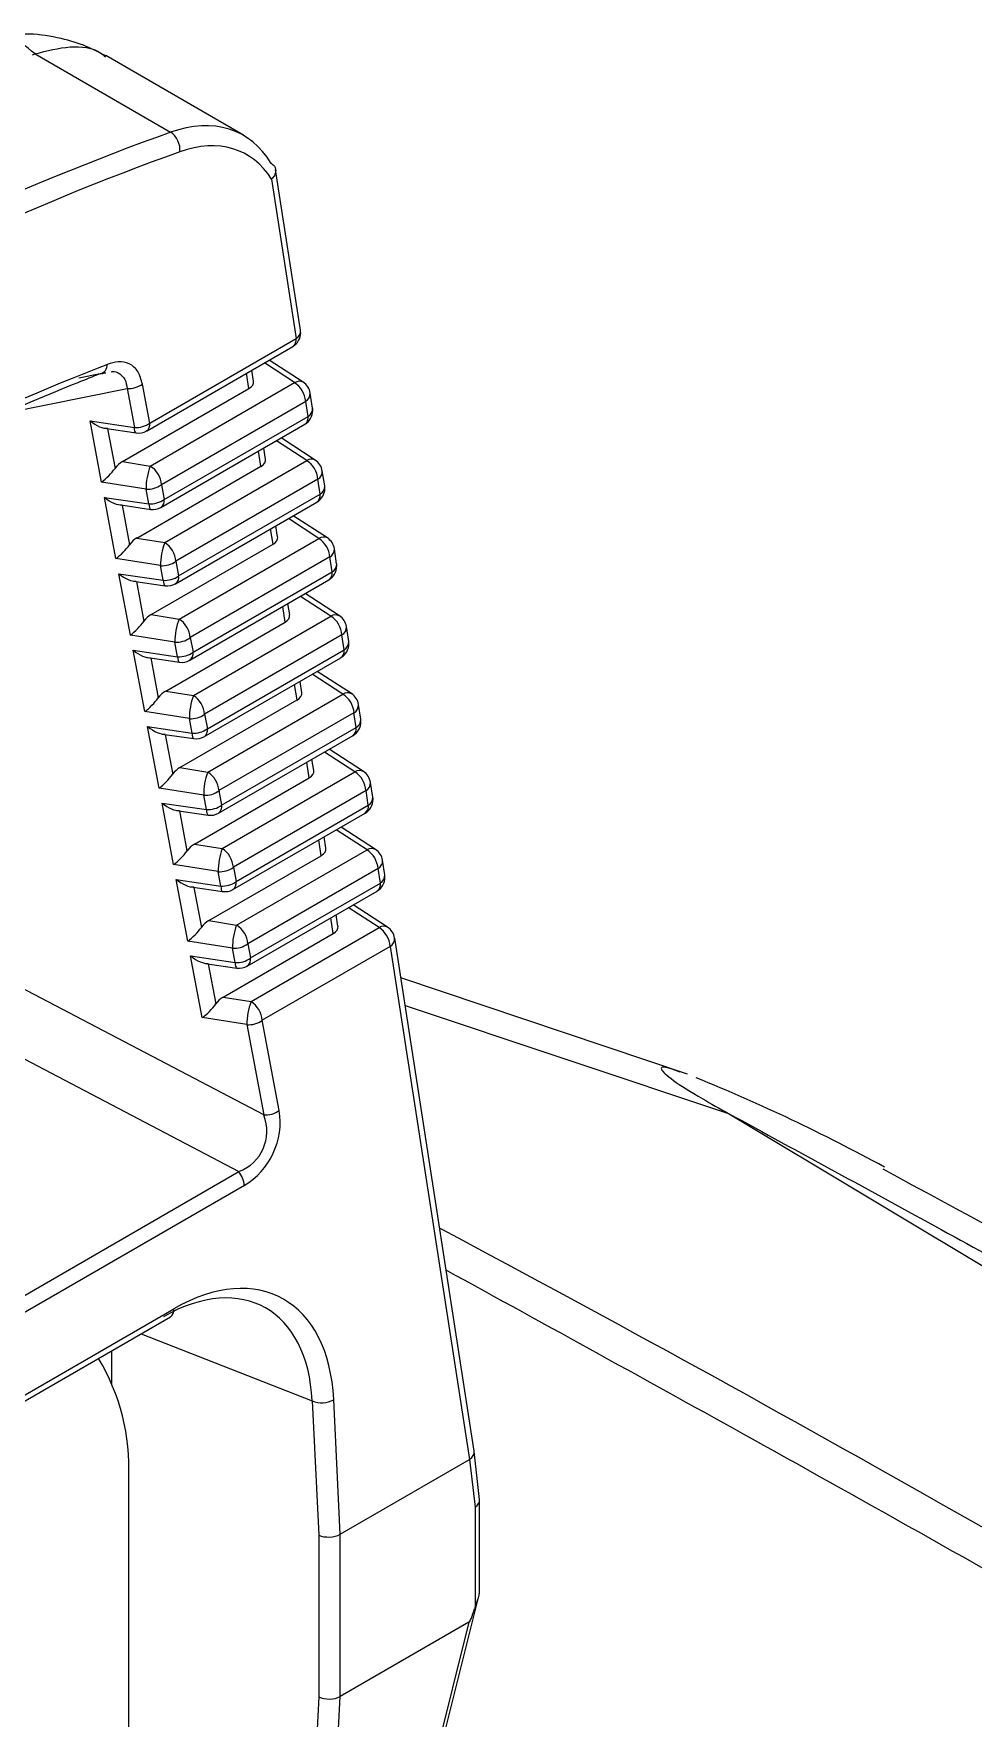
# Model space of a CAD drawing. Extents: x 7 to 135, y 1 to 99.
# Drawn here: x 19.225 to 19.815, y 83.475 to 84.534 of the extents above; entities that cross this region are included whole.
import ezdxf

# ---------------------------------------------------------------- set-up
doc = ezdxf.new("R2010")
doc.units = 0
doc.header["$MEASUREMENT"] = 0
doc.layers.add('OBJECT', color=7, linetype='CONTINUOUS')

msp = doc.modelspace()

# ---------------------------------------------------------------- linework, layer by layer
at = {"layer": 'OBJECT'}
for p, q in [((19.2238, 84.5204), (19.2255, 84.521)), ((19.2255, 84.521), (19.3107, 84.4718)), ((19.3565, 84.4698), (19.2699, 84.5199)), ((19.3742, 84.452), (19.3739, 84.4522)), ((19.3741, 84.4422), (19.3896, 84.342)), ((19.3924, 84.3472), (19.3767, 84.4484)), ((19.2956, 84.2839), (19.3875, 84.337)), ((19.2976, 84.2889), (19.3896, 84.342)), ((19.3887, 84.3143), (19.3697, 84.3267)), ((19.3941, 84.3146), (19.3727, 84.3285)), ((19.2664, 84.3199), (19.2529, 84.3172)), ((19.2674, 84.3199), (19.2698, 84.3207)), ((19.2682, 84.3202), (19.2699, 84.3205)), ((19.2976, 84.2889), (19.293, 84.3134)), ((19.2979, 84.2619), (19.3887, 84.3143)), ((19.3599, 84.3106), (19.3585, 84.3202)), ((19.3629, 84.3152), (19.3618, 84.3221)), ((19.2076, 84.2954), (19.2834, 84.3107)), ((19.2804, 84.2647), (19.3599, 84.3106)), ((19.2834, 84.3107), (19.288, 84.2862)), ((19.3957, 84.3025), (19.3049, 84.2501)), ((19.3972, 84.2931), (19.3957, 84.3025)), ((19.4, 84.2983), (19.3985, 84.3077)), ((19.3067, 84.2409), (19.3972, 84.2931)), ((19.2601, 84.2903), (19.288, 84.2862)), ((19.2673, 84.2518), (19.2601, 84.2903)), ((19.2692, 84.2856), (19.2891, 84.2827)), ((19.2711, 84.2853), (19.2758, 84.2604)), ((19.3046, 84.2359), (19.3951, 84.2881)), ((19.3675, 84.2617), (19.366, 84.2713)), ((19.3704, 84.2663), (19.3694, 84.2732)), ((19.3963, 84.2654), (19.3772, 84.2778)), ((19.4017, 84.2656), (19.3803, 84.2796)), ((19.2804, 84.2647), (19.2979, 84.2619)), ((19.2895, 84.2166), (19.3675, 84.2617)), ((19.307, 84.2138), (19.3963, 84.2654)), ((19.2953, 84.2474), (19.2673, 84.2518)), ((19.3049, 84.2501), (19.3067, 84.2409)), ((19.4033, 84.2536), (19.314, 84.202)), ((19.4047, 84.2442), (19.4033, 84.2536)), ((19.4076, 84.2494), (19.4061, 84.2588)), ((19.2691, 84.2422), (19.2971, 84.2381)), ((19.2763, 84.2037), (19.2691, 84.2422)), ((19.2971, 84.2381), (19.2953, 84.2474)), ((19.3137, 84.1878), (19.4027, 84.2392)), ((19.3157, 84.1928), (19.4047, 84.2442)), ((19.2782, 84.2376), (19.2982, 84.2346)), ((19.2802, 84.2373), (19.2848, 84.2123)), ((19.4039, 84.2164), (19.3848, 84.2289)), ((19.4093, 84.2167), (19.3878, 84.2306)), ((19.3751, 84.2127), (19.3736, 84.2224)), ((19.378, 84.2173), (19.3769, 84.2243)), ((19.2895, 84.2166), (19.307, 84.2138)), ((19.2985, 84.1685), (19.3751, 84.2127)), ((19.316, 84.1657), (19.4039, 84.2164)), ((19.4151, 84.2005), (19.4137, 84.2098)), ((19.3044, 84.1993), (19.2763, 84.2037)), ((19.3061, 84.1901), (19.3044, 84.1993)), ((19.314, 84.202), (19.3157, 84.1928)), ((19.4109, 84.2047), (19.323, 84.154)), ((19.4123, 84.1953), (19.4109, 84.2047)), ((19.2781, 84.1942), (19.3061, 84.1901)), ((19.2854, 84.1556), (19.2781, 84.1942)), ((19.2873, 84.1895), (19.3072, 84.1866)), ((19.2892, 84.1892), (19.2939, 84.1642)), ((19.3227, 84.1398), (19.4102, 84.1903)), ((19.3248, 84.1448), (19.4123, 84.1953)), ((19.3856, 84.1684), (19.3845, 84.1754)), ((19.4114, 84.1675), (19.3923, 84.1799)), ((19.4168, 84.1677), (19.3954, 84.1817)), ((19.2985, 84.1685), (19.316, 84.1657)), ((19.3251, 84.1176), (19.4114, 84.1675)), ((19.3827, 84.1638), (19.3812, 84.1735)), ((19.3134, 84.1512), (19.2854, 84.1556)), ((19.3076, 84.1204), (19.3827, 84.1638)), ((19.4184, 84.1557), (19.3321, 84.1059)), ((19.4199, 84.1464), (19.4184, 84.1557)), ((19.4227, 84.1516), (19.4213, 84.1609)), ((19.2872, 84.1461), (19.3151, 84.142)), ((19.2944, 84.1075), (19.2872, 84.1461)), ((19.3151, 84.142), (19.3134, 84.1512)), ((19.323, 84.154), (19.3248, 84.1448)), ((19.3338, 84.0967), (19.4199, 84.1464)), ((19.2963, 84.1415), (19.3162, 84.1385)), ((19.2982, 84.1412), (19.3029, 84.1161)), ((19.3317, 84.0917), (19.4178, 84.1414)), ((19.3903, 84.1148), (19.3887, 84.1246)), ((19.3932, 84.1194), (19.3921, 84.1265)), ((19.419, 84.1185), (19.3998, 84.131)), ((19.4244, 84.1188), (19.4029, 84.1328)), ((19.3076, 84.1204), (19.3251, 84.1176)), ((19.3166, 84.0723), (19.3903, 84.1148)), ((19.3341, 84.0695), (19.419, 84.1185)), ((19.4303, 84.1027), (19.4288, 84.1119)), ((19.3225, 84.1031), (19.2944, 84.1075)), ((19.3242, 84.094), (19.3225, 84.1031)), ((19.3321, 84.1059), (19.3338, 84.0967)), ((19.426, 84.1068), (19.3411, 84.0578)), ((19.4274, 84.0975), (19.426, 84.1068)), ((19.2962, 84.0981), (19.3242, 84.094)), ((19.3035, 84.0594), (19.2962, 84.0981)), ((19.3053, 84.0934), (19.3253, 84.0905)), ((19.3073, 84.0931), (19.312, 84.068)), ((19.3408, 84.0437), (19.4254, 84.0925)), ((19.3428, 84.0487), (19.4274, 84.0975)), ((19.4266, 84.0696), (19.4074, 84.0821)), ((19.432, 84.0698), (19.4104, 84.0839)), ((19.3166, 84.0723), (19.3341, 84.0695)), ((19.3432, 84.0214), (19.4266, 84.0696)), ((19.3978, 84.0659), (19.3963, 84.0757)), ((19.4007, 84.0705), (19.3996, 84.0776)), ((19.3315, 84.055), (19.3035, 84.0594)), ((19.3257, 84.0242), (19.3978, 84.0659)), ((19.4378, 84.0538), (19.4364, 84.063)), ((19.3053, 84.05), (19.3332, 84.0459)), ((19.3125, 84.0113), (19.3053, 84.05)), ((19.3332, 84.0459), (19.3315, 84.055)), ((19.3411, 84.0578), (19.3428, 84.0487)), ((19.4336, 84.0578), (19.3502, 84.0097)), ((19.3519, 84.0006), (19.435, 84.0486)), ((19.435, 84.0486), (19.4336, 84.0578)), ((19.3144, 84.0453), (19.3343, 84.0424)), ((19.3163, 84.0451), (19.321, 84.0199)), ((19.3498, 83.9956), (19.433, 84.0436)), ((19.4083, 84.0216), (19.4072, 84.0287)), ((19.4342, 84.0206), (19.4149, 84.0332)), ((19.4396, 84.0209), (19.418, 84.0349)), ((19.3257, 84.0242), (19.3432, 84.0214)), ((19.3347, 83.9761), (19.4054, 84.0169)), ((19.3522, 83.9733), (19.4342, 84.0206)), ((19.4054, 84.0169), (19.4039, 84.0268)), ((19.3406, 84.0069), (19.3125, 84.0113)), ((19.3423, 83.9978), (19.3406, 84.0069)), ((19.3502, 84.0097), (19.3519, 84.0006)), ((19.4412, 84.0089), (19.3592, 83.9616)), ((19.4426, 83.9997), (19.4412, 84.0089)), ((19.4454, 84.0049), (19.444, 84.014)), ((19.3143, 84.002), (19.3423, 83.9978)), ((19.3216, 83.9632), (19.3143, 84.002)), ((19.3234, 83.9973), (19.3434, 83.9944)), ((19.3254, 83.997), (19.3301, 83.9718)), ((19.3609, 83.9526), (19.4426, 83.9997)), ((19.3589, 83.9475), (19.4405, 83.9947)), ((19.4471, 83.9719), (19.4255, 83.986)), ((19.3347, 83.9761), (19.3522, 83.9733)), ((19.413, 83.968), (19.4115, 83.9779)), ((19.4159, 83.9726), (19.4148, 83.9798)), ((19.4418, 83.9717), (19.4224, 83.9843)), ((19.3438, 83.928), (19.413, 83.968)), ((19.3613, 83.9252), (19.4418, 83.9717)), ((19.5015, 83.6426), (19.4516, 83.9651)), ((19.3496, 83.9588), (19.3216, 83.9632)), ((19.3233, 83.9539), (19.3513, 83.9498)), ((19.3306, 83.9151), (19.3233, 83.9539)), ((19.3513, 83.9498), (19.3496, 83.9588)), ((19.3592, 83.9616), (19.3609, 83.9526)), ((19.4488, 83.9599), (19.3683, 83.9135)), ((19.4488, 83.9599), (19.4987, 83.6373)), ((19.3325, 83.9492), (19.3524, 83.9463)), ((19.3344, 83.949), (19.3391, 83.9237)), ((19.3693, 83.8539), (19.2118, 83.9366)), ((19.6357, 83.8796), (19.4554, 83.9402)), ((19.3438, 83.928), (19.3613, 83.9252)), ((19.4581, 83.9228), (19.6614, 83.8549)), ((19.3587, 83.9107), (19.3306, 83.9151)), ((19.3587, 83.9107), (19.3693, 83.8539)), ((19.379, 83.8567), (19.3683, 83.9135)), ((19.1936, 83.9023), (19.3536, 83.8183)), ((19.6614, 83.8549), (20.2699, 83.4898)), ((18.7582, 83.4746), (19.3536, 83.8183)), ((19.3571, 83.8096), (18.7618, 83.4659)), ((18.8107, 83.4422), (19.3127, 83.732)), ((18.8086, 83.4372), (19.3107, 83.727)), ((19.2922, 83.7163), (19.3998, 83.6742)), ((19.2737, 83.685), (19.2737, 83.7056)), ((19.3998, 83.6742), (19.4039, 83.5898)), ((19.4174, 83.5904), (19.4133, 83.6749)), ((19.4174, 83.5904), (19.4987, 83.6373)), ((19.4987, 83.6373), (19.5021, 83.6073)), ((19.505, 83.6121), (19.5015, 83.6424)), ((19.2844, 83.3985), (19.2844, 83.6259)), ((19.5021, 83.6073), (19.5021, 83.544)), ((19.505, 83.5544), (19.505, 83.6117)), ((19.4039, 83.5898), (19.4039, 83.4882)), ((19.4174, 83.4883), (19.4174, 83.5904)), ((19.4355, 83.2754), (19.5046, 83.5515)), ((19.4983, 83.5351), (19.4174, 83.4883)), ((19.4983, 83.5351), (19.4333, 83.2749)), ((19.4039, 83.4882), (19.3976, 83.3685)), ((19.4103, 83.3527), (19.4174, 83.4883))]:
    msp.add_line(p, q, dxfattribs=at)
at = {"layer": 'OBJECT', "flags": 128}
for points in [[(19.2891, 84.2827), (19.2889, 84.2828), (19.2886, 84.2832), (19.2883, 84.2839), (19.2881, 84.2849), (19.288, 84.2862)], [(19.2971, 84.2381), (19.2972, 84.2369), (19.2974, 84.2358), (19.2976, 84.2351), (19.2979, 84.2347), (19.2982, 84.2346)], [(19.3061, 84.1901), (19.3062, 84.1888), (19.3064, 84.1878), (19.3067, 84.1871), (19.307, 84.1867), (19.3072, 84.1866)], [(19.3151, 84.142), (19.3153, 84.1407), (19.3154, 84.1397), (19.3157, 84.139), (19.316, 84.1386), (19.3162, 84.1385)], [(19.3242, 84.094), (19.3243, 84.0927), (19.3245, 84.0917), (19.3247, 84.091), (19.3251, 84.0906), (19.3253, 84.0905)], [(19.3332, 84.0459), (19.3333, 84.0446), (19.3335, 84.0436), (19.3338, 84.0429), (19.3341, 84.0425), (19.3343, 84.0424)], [(19.3423, 83.9978), (19.3424, 83.9966), (19.3426, 83.9956), (19.3428, 83.9949), (19.3431, 83.9944), (19.3434, 83.9944)], [(19.3513, 83.9498), (19.3514, 83.9485), (19.3516, 83.9475), (19.3519, 83.9468), (19.3522, 83.9464), (19.3524, 83.9463)]]:
    msp.add_lwpolyline(points, dxfattribs=at)
at = {"layer": 'OBJECT'}
for centre, radius, start, end in [((19.3031, 84.4607), 0.0135, 354.4331, 55.5207), ((19.3825, 84.3457), 0.01, 299.9973, 0), ((19.3869, 84.3469), 0.00554, 299.2432, 3.5717), ((19.3825, 84.3457), 0.01, 0, 8.8019), ((19.3845, 84.3412), 0.00516, 305.979, 9.3226), ((19.2651, 84.3255), 0.0058, 282.9122, 2.8126), ((19.2843, 84.3255), 0.0149, 266.4539, 305.6794), ((19.3916, 84.3098), 0.00535, 62.3809, 122.962), ((19.3802, 84.3013), 0.0155, 4.5046, 56.9521), ((19.3886, 84.3062), 0.01, 8.8019, 56.9399), ((19.3928, 84.3075), 0.00568, 300.1446, 2.6796), ((19.3901, 84.2968), 0.01, 299.9973, 0), ((19.3921, 84.2923), 0.00517, 306.0216, 9.2799), ((19.3943, 84.298), 0.00568, 300.1422, 2.6795), ((19.3901, 84.2968), 0.01, 0, 8.8019), ((19.289, 84.301), 0.0149, 266.4399, 305.6927), ((19.2906, 84.2926), 0.01, 261.6488, 299.9973), ((19.2925, 84.2881), 0.00516, 305.979, 9.3226), ((19.3347, 84.2478), 0.0394, 159.0363, 180.6556), ((19.2895, 84.2489), 0.0155, 4.5046, 56.9521), ((19.3992, 84.2609), 0.00536, 62.4004, 122.9369), ((19.3878, 84.2524), 0.0155, 4.507, 56.9496), ((19.3962, 84.2572), 0.01, 8.8019, 56.9399), ((19.2962, 84.2622), 0.0149, 266.4539, 305.6794), ((19.4004, 84.2585), 0.00568, 300.1538, 2.6704), ((19.298, 84.253), 0.0149, 266.4539, 305.6794), ((19.3017, 84.24), 0.00502, 304.9658, 10.3358), ((19.3977, 84.2479), 0.01, 299.9973, 0), ((19.3996, 84.2434), 0.00517, 305.9948, 9.3068), ((19.4019, 84.2491), 0.00568, 300.1473, 2.6769), ((19.3977, 84.2479), 0.01, 0, 8.8019), ((19.2996, 84.2445), 0.01, 261.6488, 299.9973), ((19.3438, 84.1997), 0.0394, 159.0416, 180.6538), ((19.2985, 84.2008), 0.0155, 4.507, 56.9496), ((19.4068, 84.2119), 0.00535, 62.392, 122.9477), ((19.3954, 84.2034), 0.0155, 4.5105, 56.9481), ((19.4038, 84.2083), 0.01, 8.8019, 56.9399), ((19.408, 84.2096), 0.00568, 300.1509, 2.6709), ((19.3053, 84.2141), 0.0149, 266.4436, 305.6845), ((19.4052, 84.199), 0.01, 299.9973, 0), ((19.4095, 84.2002), 0.00568, 300.1351, 2.6774), ((19.4052, 84.199), 0.01, 0, 8.8019), ((19.307, 84.2049), 0.0149, 266.4493, 305.684), ((19.3087, 84.1965), 0.01, 261.6488, 299.9973), ((19.3108, 84.1919), 0.00502, 304.9382, 10.3634), ((19.4072, 84.1945), 0.00517, 306.0245, 9.2871), ((19.3528, 84.1516), 0.0394, 159.0445, 180.6474), ((19.3076, 84.1527), 0.0155, 4.5105, 56.9481), ((19.4143, 84.163), 0.00535, 62.3804, 122.9592), ((19.403, 84.1545), 0.0155, 4.5048, 56.9519), ((19.4114, 84.1594), 0.01, 8.8019, 56.9399), ((19.4156, 84.1606), 0.00568, 300.1351, 2.6774), ((19.3143, 84.166), 0.0149, 266.4428, 305.6866), ((19.3161, 84.1569), 0.0149, 266.4349, 305.6985), ((19.3198, 84.1439), 0.00502, 304.9655, 10.3461), ((19.4128, 84.1501), 0.01, 299.9973, 0), ((19.4148, 84.1456), 0.00516, 305.979, 9.3226), ((19.417, 84.1513), 0.00568, 300.1476, 2.6673), ((19.4128, 84.1501), 0.01, 0, 8.8019), ((19.3177, 84.1484), 0.01, 261.6488, 299.9973), ((19.3619, 84.1035), 0.0394, 159.0389, 180.653), ((19.3166, 84.1046), 0.0155, 4.5048, 56.9519), ((19.4219, 84.114), 0.00535, 62.3769, 122.9628), ((19.4106, 84.1055), 0.0155, 4.5048, 56.9519), ((19.419, 84.1104), 0.01, 8.8019, 56.9399), ((19.4232, 84.1117), 0.00568, 300.1512, 2.6612), ((19.3234, 84.1179), 0.0149, 266.4428, 305.6905), ((19.4246, 84.1024), 0.00568, 300.1357, 2.6861), ((19.4204, 84.1012), 0.01, 0, 8.8019), ((19.3251, 84.1088), 0.0149, 266.4489, 305.6844), ((19.3267, 84.1004), 0.01, 261.6488, 299.9973), ((19.3289, 84.0958), 0.00501, 304.9206, 10.381), ((19.4204, 84.1012), 0.01, 299.9973, 0), ((19.4223, 84.0967), 0.00516, 305.9883, 9.3133), ((19.3709, 84.0554), 0.0394, 159.0414, 180.6506), ((19.3257, 84.0565), 0.0155, 4.5048, 56.9519), ((19.4295, 84.0651), 0.00535, 62.3896, 122.95), ((19.4181, 84.0566), 0.0155, 4.5039, 56.9508), ((19.4265, 84.0615), 0.01, 8.8019, 56.9399), ((19.4307, 84.0627), 0.00568, 300.1512, 2.6612), ((19.3324, 84.0698), 0.0149, 266.4474, 305.686), ((19.3342, 84.0608), 0.0149, 266.4504, 305.6829), ((19.3379, 84.0478), 0.00502, 304.9305, 10.3711), ((19.428, 84.0523), 0.01, 299.9973, 0), ((19.4299, 84.0478), 0.00517, 305.9941, 9.3037), ((19.4322, 84.0535), 0.00568, 300.1538, 2.6704), ((19.428, 84.0523), 0.01, 0, 8.8019), ((19.3358, 84.0523), 0.01, 261.6488, 299.9973), ((19.38, 84.0073), 0.0394, 159.0422, 180.6512), ((19.3347, 84.0084), 0.0155, 4.5039, 56.9508), ((19.4371, 84.0161), 0.00535, 62.3811, 122.9562), ((19.4257, 84.0076), 0.0155, 4.5061, 56.9505), ((19.4341, 84.0125), 0.01, 8.8019, 56.9399), ((19.3415, 84.0217), 0.0149, 266.439, 305.6883), ((19.4383, 84.0138), 0.00568, 300.1447, 2.6678), ((19.3432, 84.0127), 0.0149, 266.4436, 305.6845), ((19.3448, 84.0043), 0.01, 261.6488, 299.9973), ((19.3469, 83.9997), 0.00502, 304.9325, 10.3652), ((19.4355, 84.0034), 0.01, 299.9973, 0), ((19.4375, 83.9989), 0.00517, 306.0245, 9.2871), ((19.4397, 84.0046), 0.00568, 300.1416, 2.6709), ((19.4355, 84.0034), 0.01, 0, 8.8019), ((19.389, 83.9592), 0.0394, 159.0414, 180.6506), ((19.3438, 83.9603), 0.0155, 4.5061, 56.9505), ((19.4447, 83.9672), 0.00535, 62.3683, 122.969), ((19.4333, 83.9587), 0.0155, 4.5081, 56.9486), ((19.4417, 83.9636), 0.01, 8.8019, 56.9399), ((19.4459, 83.9648), 0.00568, 300.1447, 2.6678), ((19.3505, 83.9736), 0.0149, 266.4407, 305.6926), ((19.3522, 83.9646), 0.0149, 266.4439, 305.6894), ((19.3539, 83.9562), 0.01, 261.6488, 299.9973), ((19.356, 83.9517), 0.00502, 304.9706, 10.341), ((19.3981, 83.9111), 0.0394, 159.0425, 180.6495), ((19.3528, 83.9122), 0.0155, 4.5081, 56.9486), ((19.3596, 83.9255), 0.0149, 266.4465, 305.6868), ((19.1989, 82.7933), 1.1708, 61.3889, 67.803), ((19.3703, 83.8688), 0.0149, 266.4522, 305.6805), ((19.3415, 83.8083), 0.0156, 4.6817, 39.546), ((19.3077, 83.7311), 0.00506, 305.2851, 10.0165), ((19.1501, 83.6318), 0.1344, 357.4652, 30.9094), ((19.4057, 83.6893), 0.0163, 248.7841, 297.8027)]:
    msp.add_arc(centre, radius, start, end, dxfattribs=at)
for centre, major_axis, ratio, start_param, end_param in [((19.2994, 84.3642), (0.0554, 0.1065), 0.604579, 5.923485, 6.860106), ((19.1054, 82.4513), (1.0308, 2.0018), 0.606843, 0.574391, 0.937899), ((19.3065, 84.3606), (0.0504, 0.0979), 0.60697, 5.935899, 6.857432), ((19.1125, 82.4477), (1.0257, 1.9932), 0.60697, 0.574247, 0.937755), ((19.1149, 82.3922), (0.9928, 1.9312), 0.606953, 0.600984, 0.910013), ((19.3528, 84.3147), (0.0101, 0), 0.578066, 5.500531, 6.374197), ((19.2626, 84.2967), (0.0105, -0.0101), 0.443807, 4.891715, 5.946127), ((19.2698, 84.2582), (0.00839, 0.00863), 0.259031, 4.154567, 5.208979), ((19.2811, 84.2565), (0.00622, 0.00869), 0.616507, 0.936244, 1.553976), ((19.3604, 84.2658), (0.0101, 0), 0.578066, 5.500531, 6.374197), ((19.2716, 84.2486), (0.0105, -0.0101), 0.443807, 4.891715, 5.946127), ((19.2789, 84.2101), (0.00839, 0.00863), 0.259031, 4.154567, 5.208979), ((19.2901, 84.2084), (0.00622, 0.00869), 0.616507, 0.936244, 1.553976), ((19.368, 84.2168), (0.0101, 0), 0.578066, 5.500531, 6.374197), ((19.2807, 84.2006), (0.0105, -0.0101), 0.443807, 4.891715, 5.946127), ((19.2991, 84.1603), (0.00622, 0.00869), 0.616507, 0.936244, 1.553976), ((19.3755, 84.1679), (0.0101, 0), 0.578066, 5.500531, 6.374197), ((19.2879, 84.162), (0.00839, 0.00863), 0.259031, 4.154567, 5.208979), ((19.2897, 84.1525), (0.0105, -0.0101), 0.443807, 4.891715, 5.946127), ((19.297, 84.1139), (0.00839, 0.00863), 0.259031, 4.154567, 5.208979), ((19.3082, 84.1122), (0.00622, 0.00869), 0.616507, 0.936244, 1.553976), ((19.3831, 84.1189), (0.0101, 0), 0.578066, 5.500531, 6.374197), ((19.2988, 84.1045), (0.0105, -0.0101), 0.443807, 4.891715, 5.946127), ((19.3172, 84.0641), (0.00622, 0.00869), 0.616507, 0.936244, 1.553976), ((19.3907, 84.07), (0.0101, 0), 0.578066, 5.500531, 6.374197), ((19.306, 84.0658), (0.00839, 0.00863), 0.259031, 4.154567, 5.208979), ((19.3078, 84.0564), (0.0105, -0.0101), 0.443807, 4.891715, 5.946127), ((19.3151, 84.0177), (0.00839, 0.00863), 0.259031, 4.154567, 5.208979), ((19.3263, 84.016), (0.00622, 0.00869), 0.616507, 0.936244, 1.553976), ((19.3983, 84.0211), (0.0101, 0), 0.578066, 5.500531, 6.374197), ((19.3168, 84.0084), (0.0105, -0.0101), 0.443807, 4.891715, 5.946127), ((19.3353, 83.9679), (0.00622, 0.00869), 0.616507, 0.936244, 1.553976), ((19.3241, 83.9696), (0.00839, 0.00863), 0.259031, 4.154567, 5.208979), ((19.4059, 83.9721), (0.0101, 0), 0.578066, 5.500531, 6.374197), ((19.3259, 83.9603), (0.0105, -0.0101), 0.443807, 4.891715, 5.946127), ((19.3332, 83.9215), (0.00839, 0.00863), 0.259031, 4.154567, 5.208979), ((19.3444, 83.9198), (0.00622, 0.00869), 0.616507, 0.936244, 1.553976), ((19.3379, 83.8472), (0.0298, -0.0169), 0.875287, 5.663583, 7.075109), ((19.3449, 83.8435), (0.0178, 0.0358), 0.831447, 4.037198, 5.448723), ((19.3175, 83.6188), (0.0625, 0.1202), 0.605304, 5.479606, 7.042806), ((19.3104, 83.6224), (0.0589, 0.1108), 0.607467, 5.485361, 7.048561), ((19.4916, 83.6412), (0.00991, 0.00133), 0.627377, 5.422325, 6.295991), ((19.4751, 83.7865), (-0.0234, 0.1493), 0.050801, 3.161193, 3.167547), ((19.495, 83.6114), (0.00999, 0.00056), 0.611383, 5.463282, 6.317691), ((19.4103, 83.5942), (0.01, 0.00024), 0.563161, 4.000594, 5.484124), ((19.5328, 83.7057), (0.0347, 0.1707), 0.036347, 3.173727, 3.474397), ((19.4103, 83.4926), (0.01, -0.00026), 0.591308, 4.029737, 5.513267)]:
    msp.add_ellipse(centre, major_axis=major_axis, ratio=ratio, start_param=start_param, end_param=end_param, dxfattribs=at)
for points, knots in [([(19.2255, 84.521), (19.2196, 84.5258), (19.2101, 84.5335), (19.2011, 84.5312), (19.1977, 84.5303)], [0, 0, 0, 0, 0.612669, 1, 1, 1, 1]), ([(19.2701, 84.5197), (19.2661, 84.5218), (19.2576, 84.5262), (19.2409, 84.5313), (19.2206, 84.5344), (19.2059, 84.5329), (19.1979, 84.5321)], [0, 0, 0, 0, 0.197148, 0.418629, 0.683883, 1, 1, 1, 1]), ([(19.2255, 84.521), (19.2329, 84.5229), (19.2478, 84.5267), (19.2629, 84.5249), (19.2688, 84.5199), (19.2697, 84.5191)], [0, 0, 0, 0, 0.455335, 0.910681, 1, 1, 1, 1]), ([(19.3742, 84.452), (19.3748, 84.4515), (19.3762, 84.4505), (19.3769, 84.4483), (19.3767, 84.4458), (19.3755, 84.4438), (19.3745, 84.4427), (19.3741, 84.4423), (19.3741, 84.4422)], [0, 0, 0, 0, 0.219292, 0.438494, 0.659229, 0.882999, 0.985847, 1, 1, 1, 1]), ([(19.293, 84.3134), (19.2922, 84.3163), (19.2906, 84.3219), (19.285, 84.3266), (19.2782, 84.328), (19.2733, 84.3265), (19.2709, 84.3258)], [0, 0, 0, 0, 0.2618869, 0.5244081, 0.7764239, 1, 1, 1, 1]), ([(19.2664, 84.3199), (19.2617, 84.318), (19.2383, 84.3088), (19.1597, 84.2755), (19.0807, 84.2351), (19.0021, 84.1893), (18.9235, 84.1416), (18.8506, 84.0882), (18.7962, 84.0484)], [0, 0, 0, 0, 0.029967, 0.149857, 0.5, 0.529967, 0.649857, 1, 1, 1, 1]), ([(19.2735, 84.3211), (19.2736, 84.3212), (19.2757, 84.3216), (19.2789, 84.32), (19.2824, 84.3166), (19.2831, 84.3127), (19.2834, 84.3107)], [0, 0, 0, 0, 0.018696, 0.338133, 0.658069, 1, 1, 1, 1]), ([(19.6312, 83.8808), (19.6288, 83.8817), (19.6205, 83.8847), (19.6176, 83.8834), (19.6245, 83.8768), (19.6414, 83.8661), (19.6558, 83.858), (19.6614, 83.8549)], [0, 0, 0, 0, 0.099604, 0.349779, 0.610365, 0.84872, 1, 1, 1, 1]), ([(19.6614, 83.8549), (19.7061, 83.8306), (19.7938, 83.7828), (19.925, 83.7105), (20.0547, 83.638), (20.1808, 83.5668), (20.2624, 83.5199), (20.3014, 83.4974)], [0, 0, 0, 0, 0.206023, 0.404821, 0.608638, 0.812835, 1, 1, 1, 1]), ([(20.4172, 83.4514), (20.2957, 83.5216), (20.0778, 83.6474), (19.8565, 83.7669), (19.7587, 83.8198)], [0, 0, 0, 0, 0.5580848, 1, 1, 1, 1]), ([(20.1225, 83.4219), (19.9103, 83.5444), (19.6975, 83.6672), (19.4804, 83.7824), (19.4798, 83.7827)], [0, 0, 0, 0, 0.9974526, 1, 1, 1, 1]), ([(20.0936, 83.4137), (20.029, 83.4508), (19.8904, 83.5303), (19.6872, 83.6446), (19.5482, 83.7211), (19.4839, 83.7564)], [0, 0, 0, 0, 0.319332, 0.685213, 1, 1, 1, 1]), ([(19.5021, 83.544), (19.5026, 83.5455), (19.5035, 83.5482), (19.5048, 83.5518), (19.5049, 83.5536), (19.5049, 83.5544)], [0, 0, 0, 0, 0.447474, 0.75849, 1, 1, 1, 1])]:
    msp.add_open_spline(points, degree=3, knots=knots, dxfattribs=at)

doc.saveas('drawing.dxf')
